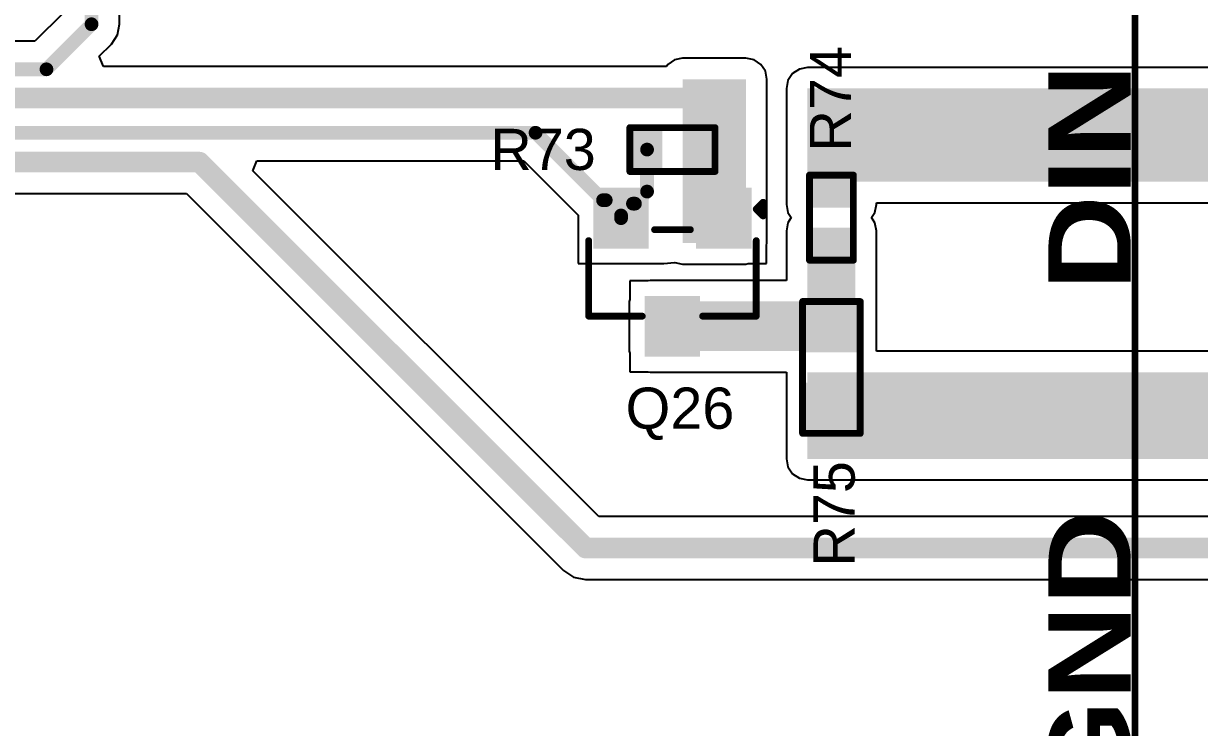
# Model space of a CAD drawing. Header units: inches. Extents: x -36 to 349, y -11 to 240.
# Drawn here: x 154.03 to 175.78, y 31.31 to 44.34 of the extents above; entities that cross this region are included whole.
import ezdxf

# ---------------------------------------------------------------- set-up
doc = ezdxf.new("R2010")
doc.units = ezdxf.units.IN
for name, color, linetype in [('Bottom Layer', 5, 'Continuous'), ('Bottom Solder', 6, 'Continuous'), ('Layer 1', 16, 'Continuous'), ('Layer 2', 76, 'Continuous'), ('Multi-Layer', 9, 'Continuous'), ('Pad Holes', 156, 'Continuous'), ('Top Layer', 1, 'Continuous'), ('Top Overlay', 2, 'Continuous'), ('Top Paste', 8, 'Continuous'), ('Top Solder', 216, 'Continuous')]:
    doc.layers.add(name, color=color, linetype=linetype)
doc.styles.add('Arial', font='', dxfattribs={"height": 0.2})
doc.styles.add('Arial Black_Bold', font='', dxfattribs={"height": 0.2})
doc.styles.get('Arial').set_extended_font_data('Arial')
doc.styles.get('Arial Black_Bold').set_extended_font_data('Arial Black', bold=True)

# ---------------------------------------------------------------- blocks, each defined once
blk = doc.blocks.new('R___0603_233')
at = {"layer": 'Top Layer'}
for points in [[(-0.381, 0.4445), (-0.381, -0.4445), (-1.143, -0.4445), (-1.143, 0.4445)], [(1.143, 0.4445), (1.143, -0.4445), (0.381, -0.4445), (0.381, 0.4445)]]:
    blk.add_hatch(color=1, dxfattribs=at).paths.add_polyline_path(points)
at = {"layer": 'Top Paste'}
for points in [[(-0.381, 0.4445), (-0.381, -0.4445), (-1.143, -0.4445), (-1.143, 0.4445)], [(1.143, 0.4445), (1.143, -0.4445), (0.381, -0.4445), (0.381, 0.4445)]]:
    blk.add_hatch(color=8, dxfattribs=at).paths.add_polyline_path(points)
at = {"layer": 'Top Solder'}
for points in [[(-0.2794, 0.5461), (-0.2794, -0.5461), (-1.2446, -0.5461), (-1.2446, 0.5461)], [(1.2446, 0.5461), (1.2446, -0.5461), (0.2794, -0.5461), (0.2794, 0.5461)]]:
    blk.add_hatch(color=216, dxfattribs=at).paths.add_polyline_path(points)
at = {"layer": 'Top Overlay'}
for points in [[(-1.2192, -0.5334, 0.127, 0.127, 0), (-1.2192, 0.5334, 0.127, 0.127, 0)], [(1.2192, 0.5334, 0.127, 0.127, 0), (-1.2192, 0.5334, 0.127, 0.127, 0)], [(1.2192, -0.5334, 0.127, 0.127, 0), (1.2192, 0.5334, 0.127, 0.127, 0)], [(1.2192, -0.5334, 0.127, 0.127, 0), (-1.2192, -0.5334, 0.127, 0.127, 0)]]:
    blk.add_lwpolyline(points, format="xyseb", dxfattribs=at)
for points in [[(-1.25095, 0.5334, 0.0635, 0.0635, 1), (-1.18745, 0.5334, 0.0635, 0.0635, 1)], [(-1.25095, 0.5334, 0.0635, 0.0635, 1), (-1.18745, 0.5334, 0.0635, 0.0635, 1)], [(1.18745, 0.5334, 0.0635, 0.0635, 1), (1.25095, 0.5334, 0.0635, 0.0635, 1)], [(1.18745, 0.5334, 0.0635, 0.0635, 1), (1.25095, 0.5334, 0.0635, 0.0635, 1)], [(-1.25095, -0.5334, 0.0635, 0.0635, 1), (-1.18745, -0.5334, 0.0635, 0.0635, 1)], [(-1.25095, -0.5334, 0.0635, 0.0635, 1), (-1.18745, -0.5334, 0.0635, 0.0635, 1)], [(1.18745, -0.5334, 0.0635, 0.0635, 1), (1.25095, -0.5334, 0.0635, 0.0635, 1)], [(1.18745, -0.5334, 0.0635, 0.0635, 1), (1.25095, -0.5334, 0.0635, 0.0635, 1)]]:
    blk.add_lwpolyline(points, format="xyseb", close=True, dxfattribs=at)
blk = doc.blocks.new('R___0402_234')
at = {"layer": 'Top Layer'}
for points in [[(-0.699, -0.318), (-0.699, 0.317), (-0.241, 0.317), (-0.241, -0.318)], [(0.241, -0.318), (0.241, 0.317), (0.699, 0.317), (0.699, -0.318)]]:
    blk.add_hatch(color=1, dxfattribs=at).paths.add_polyline_path(points)
at = {"layer": 'Top Paste'}
for points in [[(-0.699, -0.318), (-0.699, 0.317), (-0.241, 0.317), (-0.241, -0.318)], [(0.241, -0.318), (0.241, 0.317), (0.699, 0.317), (0.699, -0.318)]]:
    blk.add_hatch(color=8, dxfattribs=at).paths.add_polyline_path(points)
at = {"layer": 'Top Solder'}
for points in [[(-0.754, -0.373), (-0.754, 0.373), (-0.186, 0.373), (-0.186, -0.373)], [(0.186, -0.373), (0.186, 0.373), (0.754, 0.373), (0.754, -0.373)]]:
    blk.add_hatch(color=216, dxfattribs=at).paths.add_polyline_path(points)
at = {"layer": 'Top Overlay'}
for points in [[(-0.787, -0.406, 0.127, 0.127, 0), (-0.787, 0.406, 0.127, 0.127, 0)], [(0.787, 0.406, 0.127, 0.127, 0), (-0.787, 0.406, 0.127, 0.127, 0)], [(0.787, -0.406, 0.127, 0.127, 0), (0.787, 0.406, 0.127, 0.127, 0)], [(0.787, -0.406, 0.127, 0.127, 0), (-0.787, -0.406, 0.127, 0.127, 0)], [(0.813, -0.432, 0.00323, 0.00323, 0), (-0.813, -0.432, 0.00323, 0.00323, 0)]]:
    blk.add_lwpolyline(points, format="xyseb", dxfattribs=at)
for points in [[(-0.819, 0.406, 0.0635, 0.0635, 1), (-0.756, 0.406, 0.0635, 0.0635, 1)], [(-0.819, 0.406, 0.0635, 0.0635, 1), (-0.756, 0.406, 0.0635, 0.0635, 1)], [(0.756, 0.406, 0.0635, 0.0635, 1), (0.819, 0.406, 0.0635, 0.0635, 1)], [(0.756, 0.406, 0.0635, 0.0635, 1), (0.819, 0.406, 0.0635, 0.0635, 1)], [(-0.819, -0.406, 0.0635, 0.0635, 1), (-0.756, -0.406, 0.0635, 0.0635, 1)], [(-0.819, -0.406, 0.0635, 0.0635, 1), (-0.756, -0.406, 0.0635, 0.0635, 1)], [(-0.814, -0.432, 0.00161, 0.00161, 1), (-0.812, -0.432, 0.00161, 0.00161, 1)], [(0.756, -0.406, 0.0635, 0.0635, 1), (0.819, -0.406, 0.0635, 0.0635, 1)], [(0.756, -0.406, 0.0635, 0.0635, 1), (0.819, -0.406, 0.0635, 0.0635, 1)], [(0.812, -0.432, 0.00161, 0.00161, 1), (0.814, -0.432, 0.00161, 0.00161, 1)]]:
    blk.add_lwpolyline(points, format="xyseb", close=True, dxfattribs=at)
blk = doc.blocks.new('R___0402_235')
at = {"layer": 'Top Layer'}
for points in [[(-0.699, -0.318), (-0.699, 0.318), (-0.241, 0.318), (-0.241, -0.318)], [(0.241, -0.318), (0.241, 0.318), (0.699, 0.318), (0.699, -0.318)]]:
    blk.add_hatch(color=1, dxfattribs=at).paths.add_polyline_path(points)
at = {"layer": 'Top Paste'}
for points in [[(-0.699, -0.318), (-0.699, 0.318), (-0.241, 0.318), (-0.241, -0.318)], [(0.241, -0.318), (0.241, 0.318), (0.699, 0.318), (0.699, -0.318)]]:
    blk.add_hatch(color=8, dxfattribs=at).paths.add_polyline_path(points)
at = {"layer": 'Top Solder'}
for points in [[(-0.754, -0.373), (-0.754, 0.373), (-0.186, 0.373), (-0.186, -0.373)], [(0.186, -0.373), (0.186, 0.373), (0.754, 0.373), (0.754, -0.373)]]:
    blk.add_hatch(color=216, dxfattribs=at).paths.add_polyline_path(points)
at = {"layer": 'Top Overlay'}
for points in [[(-0.787, 0.406, 0.127, 0.127, 0), (-0.787, -0.406, 0.127, 0.127, 0)], [(0.787, 0.406, 0.127, 0.127, 0), (-0.787, 0.406, 0.127, 0.127, 0)], [(0.787, 0.406, 0.127, 0.127, 0), (0.787, -0.406, 0.127, 0.127, 0)], [(0.787, -0.406, 0.127, 0.127, 0), (-0.787, -0.406, 0.127, 0.127, 0)], [(0.813, -0.432, 0.00323, 0.00323, 0), (-0.813, -0.432, 0.00323, 0.00323, 0)]]:
    blk.add_lwpolyline(points, format="xyseb", dxfattribs=at)
for points in [[(-0.819, 0.406, 0.0635, 0.0635, 1), (-0.756, 0.406, 0.0635, 0.0635, 1)], [(-0.819, 0.406, 0.0635, 0.0635, 1), (-0.756, 0.406, 0.0635, 0.0635, 1)], [(0.756, 0.406, 0.0635, 0.0635, 1), (0.819, 0.406, 0.0635, 0.0635, 1)], [(0.756, 0.406, 0.0635, 0.0635, 1), (0.819, 0.406, 0.0635, 0.0635, 1)], [(-0.819, -0.406, 0.0635, 0.0635, 1), (-0.756, -0.406, 0.0635, 0.0635, 1)], [(-0.819, -0.406, 0.0635, 0.0635, 1), (-0.756, -0.406, 0.0635, 0.0635, 1)], [(-0.814, -0.432, 0.00161, 0.00161, 1), (-0.812, -0.432, 0.00161, 0.00161, 1)], [(0.756, -0.406, 0.0635, 0.0635, 1), (0.819, -0.406, 0.0635, 0.0635, 1)], [(0.756, -0.406, 0.0635, 0.0635, 1), (0.819, -0.406, 0.0635, 0.0635, 1)], [(0.812, -0.432, 0.00161, 0.00161, 1), (0.814, -0.432, 0.00161, 0.00161, 1)]]:
    blk.add_lwpolyline(points, format="xyseb", close=True, dxfattribs=at)
blk = doc.blocks.new('S___23_299')
at = {"layer": 'Top Layer'}
for points in [[(-0.41, 1.46), (0.41, 1.46), (0.41, 0.54), (-0.41, 0.54)], [(-1.36, -0.54), (-0.54, -0.54), (-0.54, -1.46), (-1.36, -1.46)], [(0.54, -0.54), (1.36, -0.54), (1.36, -1.46), (0.54, -1.46)]]:
    blk.add_hatch(color=1, dxfattribs=at).paths.add_polyline_path(points)
at = {"layer": 'Top Paste'}
for points in [[(-0.41, 1.46), (0.41, 1.46), (0.41, 0.54), (-0.41, 0.54)], [(-1.36, -0.54), (-0.54, -0.54), (-0.54, -1.46), (-1.36, -1.46)], [(0.54, -0.54), (1.36, -0.54), (1.36, -1.46), (0.54, -1.46)]]:
    blk.add_hatch(color=8, dxfattribs=at).paths.add_polyline_path(points)
at = {"layer": 'Top Solder'}
for points in [[(-0.512, 1.562), (0.512, 1.562), (0.512, 0.438), (-0.512, 0.438)], [(-1.462, -0.438), (-0.438, -0.438), (-0.438, -1.562), (-1.462, -1.562)], [(0.438, -0.438), (1.462, -0.438), (1.462, -1.562), (0.438, -1.562)]]:
    blk.add_hatch(color=216, dxfattribs=at).paths.add_polyline_path(points)
at = {"layer": 'Top Overlay'}
for points in [[(-0.559, 0.813, 0.127, 0.127, 0), (-1.549, 0.813, 0.127, 0.127, 0)], [(-1.549, 0.813, 0.127, 0.127, 0), (-1.549, -0.584, 0.127, 0.127, 0)], [(1.549, 0.813, 0.127, 0.127, 0), (0.559, 0.813, 0.127, 0.127, 0)], [(1.549, 0.813, 0.127, 0.127, 0), (1.549, -0.584, 0.127, 0.127, 0)], [(0.33, -0.787, 0.127, 0.127, 0), (-0.33, -0.787, 0.127, 0.127, 0)], [(-1.676, -1.041, 0.127, 0.127, 0), (-1.676, -1.295, 0.127, 0.127, 0)], [(-1.549, -1.168, 0.127, 0.127, 0), (-1.676, -1.041, 0.127, 0.127, 0)], [(-1.549, -1.168, 0.127, 0.127, 0), (-1.676, -1.295, 0.127, 0.127, 0)]]:
    blk.add_lwpolyline(points, format="xyseb", dxfattribs=at)
for points in [[(-1.581, 0.813, 0.0635, 0.0635, 1), (-1.518, 0.813, 0.0635, 0.0635, 1)], [(-1.581, 0.813, 0.0635, 0.0635, 1), (-1.518, 0.813, 0.0635, 0.0635, 1)], [(-0.591, 0.813, 0.0635, 0.0635, 1), (-0.527, 0.813, 0.0635, 0.0635, 1)], [(0.527, 0.813, 0.0635, 0.0635, 1), (0.591, 0.813, 0.0635, 0.0635, 1)], [(1.518, 0.813, 0.0635, 0.0635, 1), (1.581, 0.813, 0.0635, 0.0635, 1)], [(1.518, 0.813, 0.0635, 0.0635, 1), (1.581, 0.813, 0.0635, 0.0635, 1)], [(-1.581, -0.584, 0.0635, 0.0635, 1), (-1.518, -0.584, 0.0635, 0.0635, 1)], [(1.518, -0.584, 0.0635, 0.0635, 1), (1.581, -0.584, 0.0635, 0.0635, 1)], [(-0.362, -0.787, 0.0635, 0.0635, 1), (-0.298, -0.787, 0.0635, 0.0635, 1)], [(0.298, -0.787, 0.0635, 0.0635, 1), (0.362, -0.787, 0.0635, 0.0635, 1)], [(-1.708, -1.041, 0.0635, 0.0635, 1), (-1.645, -1.041, 0.0635, 0.0635, 1)], [(-1.708, -1.041, 0.0635, 0.0635, 1), (-1.645, -1.041, 0.0635, 0.0635, 1)], [(-1.708, -1.295, 0.0635, 0.0635, 1), (-1.645, -1.295, 0.0635, 0.0635, 1)], [(-1.708, -1.295, 0.0635, 0.0635, 1), (-1.645, -1.295, 0.0635, 0.0635, 1)], [(-1.581, -1.168, 0.0635, 0.0635, 1), (-1.518, -1.168, 0.0635, 0.0635, 1)], [(-1.581, -1.168, 0.0635, 0.0635, 1), (-1.518, -1.168, 0.0635, 0.0635, 1)]]:
    blk.add_lwpolyline(points, format="xyseb", close=True, dxfattribs=at)
blk = doc.blocks.new('TB008A_508_03BE_335')
at = {"layer": 'Bottom Layer'}
blk.add_hatch(color=5, dxfattribs=at).paths.add_polyline_path([(-1.2, 1.2), (1.2, 1.2), (1.2, -1.2), (-1.2, -1.2)])
h = blk.add_hatch(color=5, dxfattribs=at)
edge = h.paths.add_edge_path()
edge.add_arc((5.08, 0), 1.2, 0, 360)
h = blk.add_hatch(color=5, dxfattribs=at)
edge = h.paths.add_edge_path()
edge.add_arc((10.16, 0), 1.2, 0, 360)
at = {"layer": 'Bottom Solder'}
blk.add_hatch(color=6, dxfattribs=at).paths.add_polyline_path([(-1.302, 1.302), (1.302, 1.302), (1.302, -1.302), (-1.302, -1.302)])
h = blk.add_hatch(color=6, dxfattribs=at)
edge = h.paths.add_edge_path()
edge.add_arc((5.08, 0), 1.302, 0, 360)
h = blk.add_hatch(color=6, dxfattribs=at)
edge = h.paths.add_edge_path()
edge.add_arc((10.16, 0), 1.302, 0, 360)
at = {"layer": 'Layer 1'}
h = blk.add_hatch(color=16, dxfattribs=at)
edge = h.paths.add_edge_path()
edge.add_arc((0, 0), 1.2, 0, 360)
h = blk.add_hatch(color=16, dxfattribs=at)
edge = h.paths.add_edge_path()
edge.add_arc((5.08, 0), 1.2, 0, 360)
h = blk.add_hatch(color=16, dxfattribs=at)
edge = h.paths.add_edge_path()
edge.add_arc((10.16, 0), 1.2, 0, 360)
at = {"layer": 'Layer 2'}
h = blk.add_hatch(color=76, dxfattribs=at)
edge = h.paths.add_edge_path()
edge.add_arc((0, 0), 1.2, 0, 360)
h = blk.add_hatch(color=76, dxfattribs=at)
edge = h.paths.add_edge_path()
edge.add_arc((5.08, 0), 1.2, 0, 360)
h = blk.add_hatch(color=76, dxfattribs=at)
edge = h.paths.add_edge_path()
edge.add_arc((10.16, 0), 1.2, 0, 360)
at = {"layer": 'Multi-Layer'}
h = blk.add_hatch(color=9, dxfattribs=at)
edge = h.paths.add_edge_path()
edge.add_arc((5.08, 0), 1.2, 0, 360)
h = blk.add_hatch(color=9, dxfattribs=at)
edge = h.paths.add_edge_path()
edge.add_arc((10.16, 0), 1.2, 0, 360)
at = {"layer": 'Pad Holes'}
h = blk.add_hatch(color=7, dxfattribs=at)
edge = h.paths.add_edge_path()
edge.add_arc((0, 0), 0.8, 0, 360)
h = blk.add_hatch(color=7, dxfattribs=at)
edge = h.paths.add_edge_path()
edge.add_arc((5.08, 0), 0.8, 0, 360)
h = blk.add_hatch(color=7, dxfattribs=at)
edge = h.paths.add_edge_path()
edge.add_arc((10.16, 0), 0.8, 0, 360)
at = {"layer": 'Top Layer'}
blk.add_hatch(color=1, dxfattribs=at).paths.add_polyline_path([(-1.2, 1.2), (1.2, 1.2), (1.2, -1.2), (-1.2, -1.2)])
h = blk.add_hatch(color=1, dxfattribs=at)
edge = h.paths.add_edge_path()
edge.add_arc((5.08, 0), 1.2, 0, 360)
h = blk.add_hatch(color=1, dxfattribs=at)
edge = h.paths.add_edge_path()
edge.add_arc((10.16, 0), 1.2, 0, 360)
at = {"layer": 'Top Solder'}
blk.add_hatch(color=216, dxfattribs=at).paths.add_polyline_path([(-1.302, 1.302), (1.302, 1.302), (1.302, -1.302), (-1.302, -1.302)])
h = blk.add_hatch(color=216, dxfattribs=at)
edge = h.paths.add_edge_path()
edge.add_arc((5.08, 0), 1.302, 0, 360)
h = blk.add_hatch(color=216, dxfattribs=at)
edge = h.paths.add_edge_path()
edge.add_arc((10.16, 0), 1.302, 0, 360)
at = {"layer": 'Top Overlay'}
for points in [[(12.7, 7.89, 0.127, 0.127, 0), (-2.54, 7.89, 0.127, 0.127, 0)], [(-2.54, -6, 0.127, 0.127, 0), (-2.54, 7.89, 0.127, 0.127, 0)], [(12.7, -6, 0.127, 0.127, 0), (12.7, 7.89, 0.127, 0.127, 0)], [(5.029, 5.588, 0.127, 0.127, 0), (5.029, 7.137, 0.127, 0.127, 0)], [(-0.025, 5.563, 0.127, 0.127, 0), (-0.025, 7.112, 0.127, 0.127, 0)], [(10.135, 5.563, 0.127, 0.127, 0), (10.135, 7.112, 0.127, 0.127, 0)], [(-0.025, 5.563, 0.127, 0.127, 0), (-0.457, 5.994, 0.127, 0.127, 0)], [(-0.025, 5.563, 0.127, 0.127, 0), (0.406, 5.994, 0.127, 0.127, 0)], [(5.029, 5.588, 0.127, 0.127, 0), (4.597, 6.02, 0.127, 0.127, 0)], [(5.029, 5.588, 0.127, 0.127, 0), (5.461, 6.02, 0.127, 0.127, 0)], [(10.135, 5.563, 0.127, 0.127, 0), (9.703, 5.994, 0.127, 0.127, 0)], [(10.135, 5.563, 0.127, 0.127, 0), (10.566, 5.994, 0.127, 0.127, 0)], [(12.7, -6, 0.127, 0.127, 0), (-2.54, -6, 0.127, 0.127, 0)]]:
    blk.add_lwpolyline(points, format="xyseb", dxfattribs=at)
for points in [[(-2.572, 7.89, 0.0635, 0.0635, 1), (-2.508, 7.89, 0.0635, 0.0635, 1)], [(-2.572, 7.89, 0.0635, 0.0635, 1), (-2.508, 7.89, 0.0635, 0.0635, 1)], [(12.668, 7.89, 0.0635, 0.0635, 1), (12.732, 7.89, 0.0635, 0.0635, 1)], [(12.668, 7.89, 0.0635, 0.0635, 1), (12.732, 7.89, 0.0635, 0.0635, 1)], [(4.997, 7.137, 0.0635, 0.0635, 1), (5.061, 7.137, 0.0635, 0.0635, 1)], [(-0.057, 7.112, 0.0635, 0.0635, 1), (0.006, 7.112, 0.0635, 0.0635, 1)], [(10.103, 7.112, 0.0635, 0.0635, 1), (10.166, 7.112, 0.0635, 0.0635, 1)], [(-0.489, 5.994, 0.0635, 0.0635, 1), (-0.425, 5.994, 0.0635, 0.0635, 1)], [(0.375, 5.994, 0.0635, 0.0635, 1), (0.438, 5.994, 0.0635, 0.0635, 1)], [(4.566, 6.02, 0.0635, 0.0635, 1), (4.629, 6.02, 0.0635, 0.0635, 1)], [(5.429, 6.02, 0.0635, 0.0635, 1), (5.493, 6.02, 0.0635, 0.0635, 1)], [(9.671, 5.994, 0.0635, 0.0635, 1), (9.735, 5.994, 0.0635, 0.0635, 1)], [(10.535, 5.994, 0.0635, 0.0635, 1), (10.598, 5.994, 0.0635, 0.0635, 1)], [(-0.057, 5.563, 0.0635, 0.0635, 1), (0.006, 5.563, 0.0635, 0.0635, 1)], [(-0.057, 5.563, 0.0635, 0.0635, 1), (0.006, 5.563, 0.0635, 0.0635, 1)], [(-0.057, 5.563, 0.0635, 0.0635, 1), (0.006, 5.563, 0.0635, 0.0635, 1)], [(4.997, 5.588, 0.0635, 0.0635, 1), (5.061, 5.588, 0.0635, 0.0635, 1)], [(4.997, 5.588, 0.0635, 0.0635, 1), (5.061, 5.588, 0.0635, 0.0635, 1)], [(4.997, 5.588, 0.0635, 0.0635, 1), (5.061, 5.588, 0.0635, 0.0635, 1)], [(10.103, 5.563, 0.0635, 0.0635, 1), (10.166, 5.563, 0.0635, 0.0635, 1)], [(10.103, 5.563, 0.0635, 0.0635, 1), (10.166, 5.563, 0.0635, 0.0635, 1)], [(10.103, 5.563, 0.0635, 0.0635, 1), (10.166, 5.563, 0.0635, 0.0635, 1)], [(-2.572, -6, 0.0635, 0.0635, 1), (-2.508, -6, 0.0635, 0.0635, 1)], [(-2.572, -6, 0.0635, 0.0635, 1), (-2.508, -6, 0.0635, 0.0635, 1)], [(12.668, -6, 0.0635, 0.0635, 1), (12.732, -6, 0.0635, 0.0635, 1)], [(12.668, -6, 0.0635, 0.0635, 1), (12.732, -6, 0.0635, 0.0635, 1)]]:
    blk.add_lwpolyline(points, format="xyseb", close=True, dxfattribs=at)

msp = doc.modelspace()

# ---------------------------------------------------------------- hatches: boundary and pattern name
at = {"layer": 'Top Layer'}
for points in [[(166.217, 40.275), (167.39, 40.275), (167.39, 43.307), (166.217, 43.307)], [(168.525, 40.986), (169.414, 40.986), (169.414, 43.136), (168.525, 43.136)], [(168.525, 41.41), (181.28, 41.41), (181.28, 43.136), (168.525, 43.136)], [(168.525, 38.354), (169.414, 38.354), (169.414, 40.504), (168.525, 40.504)], [(169.414, 38.275), (169.414, 39.195), (165.62, 39.195), (165.62, 38.275)], [(168.525, 36.28), (181.365, 36.28), (181.365, 37.883), (168.525, 37.883)]]:
    msp.add_hatch(color=1, dxfattribs=at).paths.add_polyline_path(points)

# ---------------------------------------------------------------- linework, layer by layer
for p, q in [((155.806, 44.324), (155.806, 46.908)), ((154.77, 44.538), (154.239, 44.008)), ((155.766, 44.126), (155.806, 44.324)), ((155.806, 44.324), (155.806, 44.324)), ((154.239, 44.008), (152.773, 44.008)), ((155.428, 43.732), (155.654, 43.958)), ((155.654, 43.958), (155.766, 44.126)), ((155.654, 43.958), (155.654, 43.958)), ((155.506, 43.544), (155.428, 43.732)), ((165.917, 43.544), (155.506, 43.544)), ((165.942, 43.582), (165.917, 43.544)), ((166.068, 43.666), (165.942, 43.582)), ((166.217, 43.695), (166.068, 43.666)), ((167.39, 43.695), (166.217, 43.695)), ((167.539, 43.666), (167.39, 43.695)), ((167.665, 43.582), (167.539, 43.666)), ((167.749, 43.456), (167.665, 43.582)), ((168.377, 43.495), (168.251, 43.41)), ((168.525, 43.524), (168.377, 43.495)), ((179.002, 43.524), (168.525, 43.524)), ((167.778, 43.307), (167.749, 43.456)), ((167.778, 40.275), (167.778, 43.307)), ((168.166, 43.284), (168.137, 43.136)), ((168.251, 43.41), (168.166, 43.284)), ((168.137, 43.136), (168.137, 41.41)), ((158.268, 41.611), (158.346, 41.798)), ((158.346, 41.798), (163.284, 41.798)), ((163.284, 41.798), (164.289, 40.793)), ((164.667, 35.212), (158.268, 41.611)), ((168.137, 41.41), (168.137, 40.986)), ((145.241, 41.19), (157.041, 41.19)), ((157.041, 41.19), (164.013, 34.218)), ((168.137, 40.986), (168.166, 40.838)), ((169.773, 40.838), (169.803, 40.986)), ((169.803, 40.986), (169.803, 41.021)), ((169.803, 41.021), (181.28, 41.021)), ((164.289, 40.793), (164.289, 39.894)), ((168.166, 40.838), (168.228, 40.745)), ((168.228, 40.745), (168.166, 40.652)), ((169.711, 40.745), (169.773, 40.838)), ((169.773, 40.652), (169.711, 40.745)), ((168.166, 40.652), (168.137, 40.504)), ((168.137, 40.504), (168.137, 39.583)), ((169.803, 40.504), (169.773, 40.652)), ((169.803, 39.195), (169.803, 40.504)), ((167.771, 40.237), (167.778, 40.275)), ((167.771, 39.894), (167.771, 40.237)), ((164.289, 39.894), (165.871, 39.894)), ((165.871, 39.894), (166.067, 39.916)), ((165.871, 39.894), (165.871, 39.894)), ((166.067, 39.916), (166.074, 39.915)), ((166.074, 39.915), (166.217, 39.887)), ((166.217, 39.887), (167.39, 39.887)), ((167.39, 39.887), (167.428, 39.894)), ((167.428, 39.894), (167.771, 39.894)), ((165.62, 39.583), (165.582, 39.576)), ((168.137, 39.583), (165.62, 39.583)), ((165.582, 39.576), (165.239, 39.576)), ((165.239, 39.576), (165.239, 39.233)), ((165.239, 39.233), (165.232, 39.195)), ((165.232, 39.195), (165.232, 38.275)), ((169.803, 38.275), (169.803, 39.195)), ((169.803, 39.195), (169.803, 39.195)), ((165.232, 38.275), (165.239, 38.237)), ((165.239, 38.237), (165.239, 37.894)), ((169.805, 38.272), (169.803, 38.275)), ((178.703, 38.272), (169.805, 38.272)), ((165.239, 37.894), (165.582, 37.894)), ((165.582, 37.894), (165.62, 37.887)), ((165.62, 37.887), (168.134, 37.887)), ((168.134, 37.887), (168.137, 37.883)), ((168.137, 37.883), (168.137, 36.28)), ((168.137, 36.28), (168.166, 36.132)), ((168.166, 36.132), (168.251, 36.006)), ((168.251, 36.006), (168.377, 35.922)), ((168.377, 35.922), (168.525, 35.892)), ((168.525, 35.892), (181.873, 35.892)), ((182.28, 35.212), (164.667, 35.212)), ((164.013, 34.218), (164.202, 34.091)), ((164.202, 34.091), (164.425, 34.047)), ((164.425, 34.047), (182.039, 34.047))]:
    msp.add_line(p, q, dxfattribs=at)
for points in [[(155.288, 44.324, 0.254, 0.254, 0), (155.288, 49.717, 0.254, 0.254, 0)], [(154.454, 43.49, 0.254, 0.254, 0), (155.288, 44.324, 0.254, 0.254, 0)], [(146.789, 43.49, 0.254, 0.254, 0), (154.454, 43.49, 0.254, 0.254, 0)], [(146.502, 42.961, 0.381, 0.381, 0), (166.243, 42.961, 0.381, 0.381, 0)], [(166.5, 41.228, 0.381, 0.381, 0), (166.5, 42.705, 0.381, 0.381, 0)], [(146.237, 42.316, 0.254, 0.254, 0), (163.499, 42.316, 0.254, 0.254, 0)], [(163.499, 42.316, 0.254, 0.254, 0), (164.747, 41.068, 0.254, 0.254, 0)], [(165.56, 41.228, 0.254, 0.254, 0), (165.56, 42.005, 0.254, 0.254, 0)], [(145.241, 41.773, 0.381, 0.381, 0), (157.282, 41.773, 0.381, 0.381, 0)], [(157.282, 41.773, 0.381, 0.381, 0), (164.425, 34.63, 0.381, 0.381, 0)], [(165.337, 41.004, 0.254, 0.254, 0), (165.56, 41.228, 0.254, 0.254, 0)], [(166.5, 41.228, 0.381, 0.381, 0), (166.723, 41.004, 0.381, 0.381, 0)], [(164.747, 41.068, 0.254, 0.254, 0), (164.797, 41.068, 0.254, 0.254, 0)], [(164.797, 41.068, 0.254, 0.254, 0), (165.08, 40.785, 0.254, 0.254, 0)], [(165.08, 40.785, 0.254, 0.254, 0), (165.299, 41.004, 0.254, 0.254, 0)], [(165.299, 41.004, 0.254, 0.254, 0), (165.337, 41.004, 0.254, 0.254, 0)], [(166.723, 41.004, 0.381, 0.381, 0), (166.761, 41.004, 0.381, 0.381, 0)], [(166.761, 41.004, 0.381, 0.381, 0), (166.98, 40.785, 0.381, 0.381, 0)], [(165.08, 40.735, 0.254, 0.254, 0), (165.08, 40.785, 0.254, 0.254, 0)], [(166.98, 40.735, 0.381, 0.381, 0), (166.98, 40.785, 0.381, 0.381, 0)], [(164.425, 34.63, 0.381, 0.381, 0), (182.28, 34.63, 0.381, 0.381, 0)]]:
    msp.add_lwpolyline(points, format="xyseb", dxfattribs=at)
for points in [[(155.224, 44.324, 0.127, 0.127, 1), (155.351, 44.324, 0.127, 0.127, 1)], [(155.224, 44.324, 0.127, 0.127, 1), (155.351, 44.324, 0.127, 0.127, 1)], [(154.39, 43.49, 0.127, 0.127, 1), (154.517, 43.49, 0.127, 0.127, 1)], [(154.39, 43.49, 0.127, 0.127, 1), (154.517, 43.49, 0.127, 0.127, 1)], [(166.148, 42.961, 0.191, 0.191, 1), (166.339, 42.961, 0.191, 0.191, 1)], [(166.405, 42.705, 0.191, 0.191, 1), (166.595, 42.705, 0.191, 0.191, 1)], [(163.435, 42.316, 0.127, 0.127, 1), (163.562, 42.316, 0.127, 0.127, 1)], [(163.435, 42.316, 0.127, 0.127, 1), (163.562, 42.316, 0.127, 0.127, 1)], [(165.497, 42.005, 0.127, 0.127, 1), (165.624, 42.005, 0.127, 0.127, 1)], [(157.187, 41.773, 0.191, 0.191, 1), (157.377, 41.773, 0.191, 0.191, 1)], [(157.187, 41.773, 0.191, 0.191, 1), (157.377, 41.773, 0.191, 0.191, 1)], [(165.497, 41.228, 0.127, 0.127, 1), (165.624, 41.228, 0.127, 0.127, 1)], [(165.497, 41.228, 0.127, 0.127, 1), (165.624, 41.228, 0.127, 0.127, 1)], [(166.405, 41.228, 0.191, 0.191, 1), (166.595, 41.228, 0.191, 0.191, 1)], [(166.405, 41.228, 0.191, 0.191, 1), (166.595, 41.228, 0.191, 0.191, 1)], [(164.683, 41.068, 0.127, 0.127, 1), (164.81, 41.068, 0.127, 0.127, 1)], [(164.683, 41.068, 0.127, 0.127, 1), (164.81, 41.068, 0.127, 0.127, 1)], [(164.733, 41.068, 0.127, 0.127, 1), (164.86, 41.068, 0.127, 0.127, 1)], [(164.733, 41.068, 0.127, 0.127, 1), (164.86, 41.068, 0.127, 0.127, 1)], [(165.236, 41.004, 0.127, 0.127, 1), (165.363, 41.004, 0.127, 0.127, 1)], [(165.236, 41.004, 0.127, 0.127, 1), (165.363, 41.004, 0.127, 0.127, 1)], [(165.273, 41.004, 0.127, 0.127, 1), (165.4, 41.004, 0.127, 0.127, 1)], [(165.273, 41.004, 0.127, 0.127, 1), (165.4, 41.004, 0.127, 0.127, 1)], [(166.628, 41.004, 0.191, 0.191, 1), (166.818, 41.004, 0.191, 0.191, 1)], [(166.628, 41.004, 0.191, 0.191, 1), (166.818, 41.004, 0.191, 0.191, 1)], [(166.665, 41.004, 0.191, 0.191, 1), (166.856, 41.004, 0.191, 0.191, 1)], [(166.665, 41.004, 0.191, 0.191, 1), (166.856, 41.004, 0.191, 0.191, 1)], [(165.016, 40.785, 0.127, 0.127, 1), (165.143, 40.785, 0.127, 0.127, 1)], [(165.016, 40.785, 0.127, 0.127, 1), (165.143, 40.785, 0.127, 0.127, 1)], [(165.016, 40.785, 0.127, 0.127, 1), (165.143, 40.785, 0.127, 0.127, 1)], [(166.885, 40.785, 0.191, 0.191, 1), (167.075, 40.785, 0.191, 0.191, 1)], [(166.885, 40.785, 0.191, 0.191, 1), (167.075, 40.785, 0.191, 0.191, 1)], [(166.885, 40.735, 0.191, 0.191, 1), (167.075, 40.735, 0.191, 0.191, 1)], [(165.016, 40.735, 0.127, 0.127, 1), (165.143, 40.735, 0.127, 0.127, 1)], [(164.33, 34.63, 0.191, 0.191, 1), (164.52, 34.63, 0.191, 0.191, 1)], [(164.33, 34.63, 0.191, 0.191, 1), (164.52, 34.63, 0.191, 0.191, 1)]]:
    msp.add_lwpolyline(points, format="xyseb", close=True, dxfattribs=at)

# ---------------------------------------------------------------- block references
for name, p, rotation in [('TB008A_508_03BE_335', (180.583, 42.621), 270), ('R___0402_235', (166.03, 42.005), 180), ('R___0402_234', (168.97, 40.745), 270), ('S___23_299', (166.03, 39.735), 180), ('R___0603_233', (168.97, 37.973), 270)]:
    msp.add_blockref(name, p, dxfattribs=dict(rotation=rotation))

# ---------------------------------------------------------------- texts
at = {"layer": 'Top Overlay'}
for s, height, style, p in [('GND      DIN        5V', 1.524, 'Arial Black_Bold', (174.506, 29.921)), ('R74', 0.762, 'Arial', (169.333, 41.967)), ('R75', 0.762, 'Arial', (169.4, 34.287))]:
    msp.add_text(s, height=height, rotation=90, dxfattribs=dict(at, style=style)).set_placement(p)
at = {"layer": 'Top Overlay', "style": 'Arial'}
for s, p in [('R73', (162.66, 41.627)), ('Q26', (165.163, 36.838))]:
    msp.add_text(s, height=0.762, dxfattribs=at).set_placement(p)

doc.saveas('drawing.dxf')
